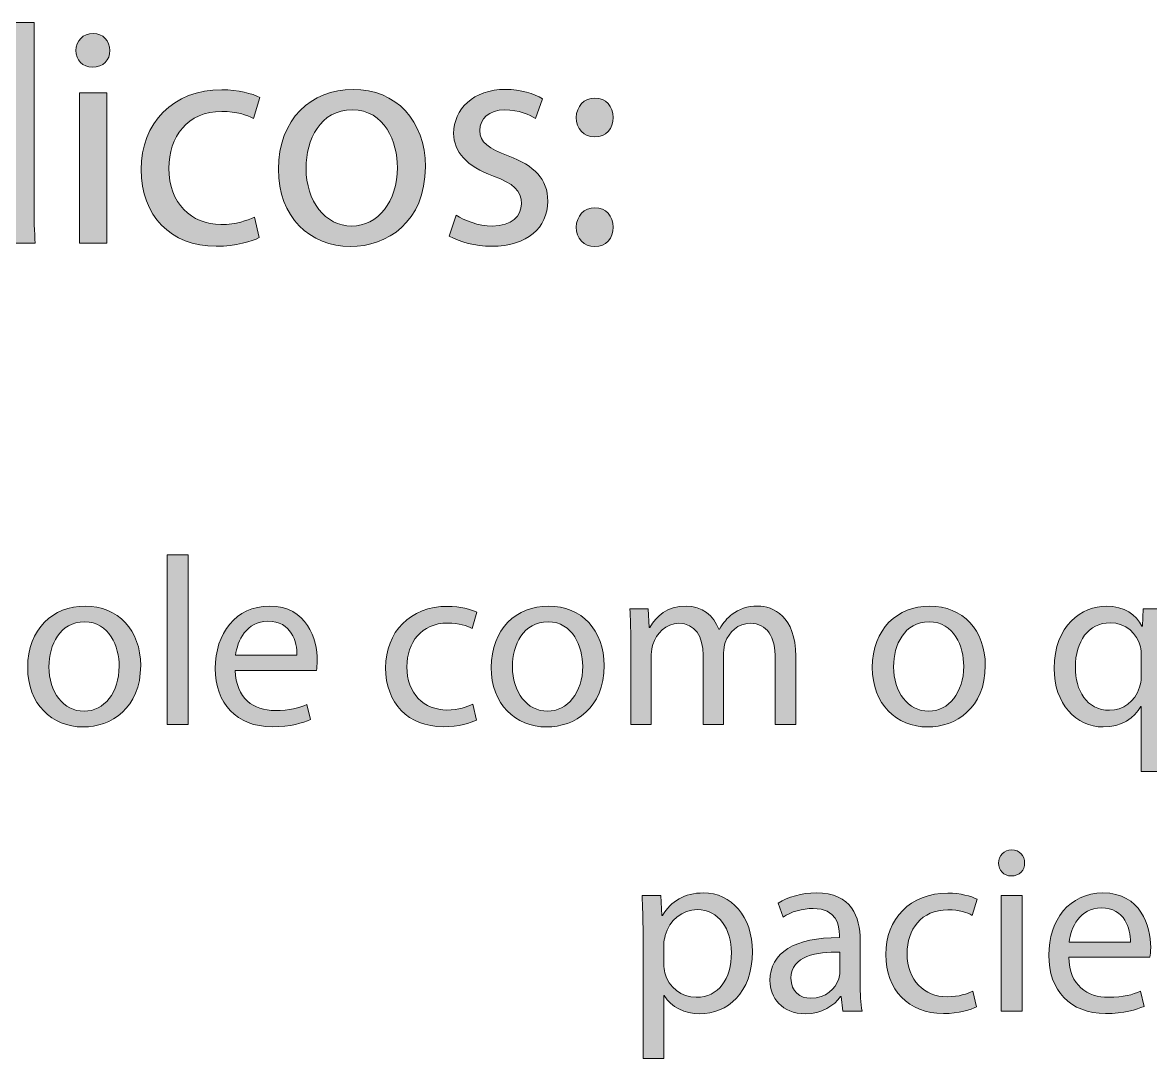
# Model space of a CAD drawing. Header units: inches. Extents: x -507 to 1392, y -754 to 68.
# Drawn here: x 656.81 to 704.02, y -61.4 to -18.05 of the extents above; entities that cross this region are included whole.
import ezdxf

# ---------------------------------------------------------------- set-up
doc = ezdxf.new("R2010")
doc.units = ezdxf.units.IN
doc.header["$MEASUREMENT"] = 0
doc.layers.add('back', color=7, linetype='Continuous')

# ---------------------------------------------------------------- blocks, each defined once
blk = doc.blocks.new('block 50')
at = {"layer": 'back', "true_color": 0x231f20}
h = blk.add_hatch(color=250, dxfattribs=at)
h.dxf.hatch_style = 2
edge = h.paths.add_edge_path()
edge.add_spline(control_points=[(657.29, -18.053), (657.29, -18.053), (657.29, -25.658), (657.29, -25.658), (657.29, -26.217), (657.304, -26.854), (657.343, -27.283), (657.343, -27.283), (656.315, -27.283), (656.315, -27.283), (656.315, -27.283), (656.264, -26.191), (656.264, -26.191), (656.264, -26.191), (656.237, -26.191), (656.237, -26.191), (655.887, -26.893), (655.119, -27.426), (654.093, -27.426), (652.571, -27.426), (651.401, -26.139), (651.401, -24.228), (651.389, -22.135), (652.688, -20.848), (654.223, -20.848), (655.185, -20.848), (655.834, -21.303), (656.12, -21.81), (656.12, -21.81), (656.146, -21.81), (656.146, -21.81), (656.146, -21.81), (656.146, -18.053), (656.146, -18.053), (656.146, -18.053), (657.29, -18.053), (657.29, -18.053)], knot_values=[0, 0, 0, 0, 1, 1, 1, 2, 2, 2, 3, 3, 3, 4, 4, 4, 5, 5, 5, 6, 6, 6, 7, 7, 7, 8, 8, 8, 9, 9, 9, 10, 10, 10, 11, 11, 11, 12, 12, 12, 12], degree=3, periodic=1)
edge = h.paths.add_edge_path()
edge.add_spline(control_points=[(656.146, -23.552), (656.146, -23.409), (656.134, -23.214), (656.095, -23.071), (655.926, -22.343), (655.302, -21.745), (654.443, -21.745), (653.261, -21.745), (652.559, -22.785), (652.559, -24.176), (652.559, -25.45), (653.183, -26.503), (654.417, -26.503), (655.185, -26.503), (655.887, -25.996), (656.095, -25.138), (656.134, -24.982), (656.146, -24.826), (656.146, -24.644), (656.146, -24.644), (656.146, -23.552), (656.146, -23.552)], knot_values=[0, 0, 0, 0, 1, 1, 1, 2, 2, 2, 3, 3, 3, 4, 4, 4, 5, 5, 5, 6, 6, 6, 7, 7, 7, 7], degree=3, periodic=1)
h = blk.add_hatch(color=250, dxfattribs=at)
h.dxf.hatch_style = 2
edge = h.paths.add_edge_path()
edge.add_spline(control_points=[(660.462, -19.223), (660.476, -19.613), (660.189, -19.925), (659.734, -19.925), (659.331, -19.925), (659.045, -19.613), (659.045, -19.223), (659.045, -18.82), (659.345, -18.508), (659.761, -18.508), (660.189, -18.508), (660.462, -18.82), (660.462, -19.223)], knot_values=[0, 0, 0, 0, 1, 1, 1, 2, 2, 2, 3, 3, 3, 4, 4, 4, 4], degree=3, periodic=1)
h.paths.add_polyline_path([(659.188, -27.283), (659.188, -20.991), (660.332, -20.991), (660.332, -27.283)])
h = blk.add_hatch(color=250, dxfattribs=at)
h.dxf.hatch_style = 2
edge = h.paths.add_edge_path()
edge.add_spline(control_points=[(666.715, -27.049), (666.415, -27.205), (665.752, -27.413), (664.907, -27.413), (663.01, -27.413), (661.774, -26.126), (661.774, -24.202), (661.774, -22.265), (663.101, -20.861), (665.154, -20.861), (665.83, -20.861), (666.429, -21.03), (666.74, -21.186), (666.74, -21.186), (666.48, -22.07), (666.48, -22.07), (666.207, -21.914), (665.778, -21.771), (665.154, -21.771), (663.711, -21.771), (662.932, -22.837), (662.932, -24.15), (662.932, -25.606), (663.867, -26.503), (665.115, -26.503), (665.766, -26.503), (666.194, -26.334), (666.52, -26.191), (666.52, -26.191), (666.715, -27.049), (666.715, -27.049)], knot_values=[0, 0, 0, 0, 1, 1, 1, 2, 2, 2, 3, 3, 3, 4, 4, 4, 5, 5, 5, 6, 6, 6, 7, 7, 7, 8, 8, 8, 9, 9, 9, 10, 10, 10, 10], degree=3, periodic=1)
h = blk.add_hatch(color=250, dxfattribs=at)
h.dxf.hatch_style = 2
edge = h.paths.add_edge_path()
edge.add_spline(control_points=[(673.67, -24.085), (673.67, -26.412), (672.058, -27.426), (670.536, -27.426), (668.833, -27.426), (667.521, -26.178), (667.521, -24.189), (667.521, -22.083), (668.898, -20.848), (670.641, -20.848), (672.447, -20.848), (673.67, -22.161), (673.67, -24.085)], knot_values=[0, 0, 0, 0, 1, 1, 1, 2, 2, 2, 3, 3, 3, 4, 4, 4, 4], degree=3, periodic=1)
edge = h.paths.add_edge_path()
edge.add_spline(control_points=[(668.678, -24.15), (668.678, -25.528), (669.471, -26.568), (670.589, -26.568), (671.681, -26.568), (672.5, -25.541), (672.5, -24.124), (672.5, -23.058), (671.967, -21.706), (670.614, -21.706), (669.263, -21.706), (668.678, -22.954), (668.678, -24.15)], knot_values=[0, 0, 0, 0, 1, 1, 1, 2, 2, 2, 3, 3, 3, 4, 4, 4, 4], degree=3, periodic=1)
h = blk.add_hatch(color=250, dxfattribs=at)
h.dxf.hatch_style = 2
edge = h.paths.add_edge_path()
edge.add_spline(control_points=[(674.957, -26.113), (675.295, -26.334), (675.894, -26.568), (676.465, -26.568), (677.297, -26.568), (677.688, -26.152), (677.688, -25.632), (677.688, -25.086), (677.362, -24.787), (676.518, -24.475), (675.386, -24.072), (674.854, -23.448), (674.854, -22.694), (674.854, -21.68), (675.672, -20.848), (677.024, -20.848), (677.661, -20.848), (678.221, -21.03), (678.571, -21.238), (678.571, -21.238), (678.285, -22.07), (678.285, -22.07), (678.038, -21.914), (677.583, -21.706), (676.998, -21.706), (676.322, -21.706), (675.945, -22.096), (675.945, -22.564), (675.945, -23.084), (676.322, -23.318), (677.142, -23.63), (678.233, -24.046), (678.792, -24.592), (678.792, -25.528), (678.792, -26.633), (677.935, -27.413), (676.439, -27.413), (675.75, -27.413), (675.113, -27.244), (674.671, -26.984), (674.671, -26.984), (674.957, -26.113), (674.957, -26.113)], knot_values=[0, 0, 0, 0, 1, 1, 1, 2, 2, 2, 3, 3, 3, 4, 4, 4, 5, 5, 5, 6, 6, 6, 7, 7, 7, 8, 8, 8, 9, 9, 9, 10, 10, 10, 11, 11, 11, 12, 12, 12, 13, 13, 13, 14, 14, 14, 14], degree=3, periodic=1)
h = blk.add_hatch(color=250, dxfattribs=at)
h.dxf.hatch_style = 2
edge = h.paths.add_edge_path()
edge.add_spline(control_points=[(679.987, -22.031), (679.987, -21.55), (680.312, -21.212), (680.768, -21.212), (681.223, -21.212), (681.521, -21.55), (681.534, -22.031), (681.534, -22.486), (681.235, -22.837), (680.755, -22.837), (680.3, -22.837), (679.987, -22.486), (679.987, -22.031)], knot_values=[0, 0, 0, 0, 1, 1, 1, 2, 2, 2, 3, 3, 3, 4, 4, 4, 4], degree=3, periodic=1)
edge = h.paths.add_edge_path()
edge.add_spline(control_points=[(679.987, -26.62), (679.987, -26.139), (680.312, -25.801), (680.768, -25.801), (681.223, -25.801), (681.521, -26.139), (681.534, -26.62), (681.534, -27.075), (681.235, -27.426), (680.755, -27.426), (680.3, -27.426), (679.987, -27.075), (679.987, -26.62)], knot_values=[0, 0, 0, 0, 1, 1, 1, 2, 2, 2, 3, 3, 3, 4, 4, 4, 4], degree=3, periodic=1)
at = {"layer": 'back', "lineweight": 0}
blk.add_lwpolyline([(659.188, -27.283), (659.188, -20.991), (660.332, -20.991), (660.332, -27.283), (659.188, -27.283)], dxfattribs=at)
for points, knots in [([(657.29, -18.053), (657.29, -18.053), (657.29, -25.658), (657.29, -25.658), (657.29, -26.217), (657.304, -26.854), (657.343, -27.283), (657.343, -27.283), (656.315, -27.283), (656.315, -27.283), (656.315, -27.283), (656.264, -26.191), (656.264, -26.191), (656.264, -26.191), (656.237, -26.191), (656.237, -26.191), (655.887, -26.893), (655.119, -27.426), (654.093, -27.426), (652.571, -27.426), (651.401, -26.139), (651.401, -24.228), (651.389, -22.135), (652.688, -20.848), (654.223, -20.848), (655.185, -20.848), (655.834, -21.303), (656.12, -21.81), (656.12, -21.81), (656.146, -21.81), (656.146, -21.81), (656.146, -21.81), (656.146, -18.053), (656.146, -18.053), (656.146, -18.053), (657.29, -18.053), (657.29, -18.053)], [0, 0, 0, 0, 1, 1, 1, 2, 2, 2, 3, 3, 3, 4, 4, 4, 5, 5, 5, 6, 6, 6, 7, 7, 7, 8, 8, 8, 9, 9, 9, 10, 10, 10, 11, 11, 11, 12, 12, 12, 12]), ([(660.462, -19.223), (660.476, -19.613), (660.189, -19.925), (659.734, -19.925), (659.331, -19.925), (659.045, -19.613), (659.045, -19.223), (659.045, -18.82), (659.345, -18.508), (659.761, -18.508), (660.189, -18.508), (660.462, -18.82), (660.462, -19.223)], [0, 0, 0, 0, 1, 1, 1, 2, 2, 2, 3, 3, 3, 4, 4, 4, 4]), ([(666.715, -27.049), (666.415, -27.205), (665.752, -27.413), (664.907, -27.413), (663.01, -27.413), (661.774, -26.126), (661.774, -24.202), (661.774, -22.265), (663.101, -20.861), (665.154, -20.861), (665.83, -20.861), (666.429, -21.03), (666.74, -21.186), (666.74, -21.186), (666.48, -22.07), (666.48, -22.07), (666.207, -21.914), (665.778, -21.771), (665.154, -21.771), (663.711, -21.771), (662.932, -22.837), (662.932, -24.15), (662.932, -25.606), (663.867, -26.503), (665.115, -26.503), (665.766, -26.503), (666.194, -26.334), (666.52, -26.191), (666.52, -26.191), (666.715, -27.049), (666.715, -27.049)], [0, 0, 0, 0, 1, 1, 1, 2, 2, 2, 3, 3, 3, 4, 4, 4, 5, 5, 5, 6, 6, 6, 7, 7, 7, 8, 8, 8, 9, 9, 9, 10, 10, 10, 10]), ([(673.67, -24.085), (673.67, -26.412), (672.058, -27.426), (670.536, -27.426), (668.833, -27.426), (667.521, -26.178), (667.521, -24.189), (667.521, -22.083), (668.898, -20.848), (670.641, -20.848), (672.447, -20.848), (673.67, -22.161), (673.67, -24.085)], [0, 0, 0, 0, 1, 1, 1, 2, 2, 2, 3, 3, 3, 4, 4, 4, 4]), ([(674.957, -26.113), (675.295, -26.334), (675.894, -26.568), (676.465, -26.568), (677.297, -26.568), (677.688, -26.152), (677.688, -25.632), (677.688, -25.086), (677.362, -24.787), (676.518, -24.475), (675.386, -24.072), (674.854, -23.448), (674.854, -22.694), (674.854, -21.68), (675.672, -20.848), (677.024, -20.848), (677.661, -20.848), (678.221, -21.03), (678.571, -21.238), (678.571, -21.238), (678.285, -22.07), (678.285, -22.07), (678.038, -21.914), (677.583, -21.706), (676.998, -21.706), (676.322, -21.706), (675.945, -22.096), (675.945, -22.564), (675.945, -23.084), (676.322, -23.318), (677.142, -23.63), (678.233, -24.046), (678.792, -24.592), (678.792, -25.528), (678.792, -26.633), (677.935, -27.413), (676.439, -27.413), (675.75, -27.413), (675.113, -27.244), (674.671, -26.984), (674.671, -26.984), (674.957, -26.113), (674.957, -26.113)], [0, 0, 0, 0, 1, 1, 1, 2, 2, 2, 3, 3, 3, 4, 4, 4, 5, 5, 5, 6, 6, 6, 7, 7, 7, 8, 8, 8, 9, 9, 9, 10, 10, 10, 11, 11, 11, 12, 12, 12, 13, 13, 13, 14, 14, 14, 14]), ([(679.987, -22.031), (679.987, -21.55), (680.312, -21.212), (680.768, -21.212), (681.223, -21.212), (681.521, -21.55), (681.534, -22.031), (681.534, -22.486), (681.235, -22.837), (680.755, -22.837), (680.3, -22.837), (679.987, -22.486), (679.987, -22.031)], [0, 0, 0, 0, 1, 1, 1, 2, 2, 2, 3, 3, 3, 4, 4, 4, 4]), ([(668.678, -24.15), (668.678, -25.528), (669.471, -26.568), (670.589, -26.568), (671.681, -26.568), (672.5, -25.541), (672.5, -24.124), (672.5, -23.058), (671.967, -21.706), (670.614, -21.706), (669.263, -21.706), (668.678, -22.954), (668.678, -24.15)], [0, 0, 0, 0, 1, 1, 1, 2, 2, 2, 3, 3, 3, 4, 4, 4, 4]), ([(679.987, -26.62), (679.987, -26.139), (680.312, -25.801), (680.768, -25.801), (681.223, -25.801), (681.521, -26.139), (681.534, -26.62), (681.534, -27.075), (681.235, -27.426), (680.755, -27.426), (680.3, -27.426), (679.987, -27.075), (679.987, -26.62)], [0, 0, 0, 0, 1, 1, 1, 2, 2, 2, 3, 3, 3, 4, 4, 4, 4])]:
    blk.add_open_spline(points, degree=3, knots=knots, dxfattribs=at)
blk = doc.blocks.new('block 190')
at = {"layer": 'back', "true_color": 0x231f20}
h = blk.add_hatch(color=250, dxfattribs=at)
h.dxf.hatch_style = 2
h.paths.add_polyline_path([(662.865, -40.321), (663.745, -40.321), (663.745, -47.417), (662.865, -47.417)])
h = blk.add_hatch(color=250, dxfattribs=at)
h.dxf.hatch_style = 2
edge = h.paths.add_edge_path()
edge.add_spline(control_points=[(661.754, -44.958), (661.754, -46.748), (660.514, -47.527), (659.345, -47.527), (658.035, -47.527), (657.026, -46.567), (657.026, -45.038), (657.026, -43.419), (658.086, -42.47), (659.425, -42.47), (660.813, -42.47), (661.754, -43.479), (661.754, -44.958)], knot_values=[0, 0, 0, 0, 1, 1, 1, 2, 2, 2, 3, 3, 3, 4, 4, 4, 4], degree=3, periodic=1)
edge = h.paths.add_edge_path()
edge.add_spline(control_points=[(657.916, -45.008), (657.916, -46.068), (658.525, -46.867), (659.385, -46.867), (660.225, -46.867), (660.854, -46.078), (660.854, -44.988), (660.854, -44.169), (660.444, -43.129), (659.404, -43.129), (658.365, -43.129), (657.916, -44.089), (657.916, -45.008)], knot_values=[0, 0, 0, 0, 1, 1, 1, 2, 2, 2, 3, 3, 3, 4, 4, 4, 4], degree=3, periodic=1)
h = blk.add_hatch(color=250, dxfattribs=at)
h.dxf.hatch_style = 2
edge = h.paths.add_edge_path()
edge.add_spline(control_points=[(665.715, -45.158), (665.735, -46.348), (666.495, -46.837), (667.374, -46.837), (668.004, -46.837), (668.384, -46.728), (668.714, -46.587), (668.714, -46.587), (668.863, -47.217), (668.863, -47.217), (668.554, -47.357), (668.023, -47.517), (667.254, -47.517), (665.766, -47.517), (664.876, -46.538), (664.876, -45.078), (664.876, -43.619), (665.735, -42.47), (667.145, -42.47), (668.724, -42.47), (669.144, -43.859), (669.144, -44.749), (669.144, -44.928), (669.123, -45.068), (669.113, -45.158), (669.113, -45.158), (665.715, -45.158), (665.715, -45.158)], knot_values=[0, 0, 0, 0, 1, 1, 1, 2, 2, 2, 3, 3, 3, 4, 4, 4, 5, 5, 5, 6, 6, 6, 7, 7, 7, 8, 8, 8, 9, 9, 9, 9], degree=3, periodic=1)
edge = h.paths.add_edge_path()
edge.add_spline(control_points=[(668.294, -44.529), (668.304, -43.969), (668.063, -43.1), (667.074, -43.1), (666.185, -43.1), (665.795, -43.919), (665.726, -44.529), (665.726, -44.529), (668.294, -44.529), (668.294, -44.529)], knot_values=[0, 0, 0, 0, 1, 1, 1, 2, 2, 2, 3, 3, 3, 3], degree=3, periodic=1)
h = blk.add_hatch(color=250, dxfattribs=at)
h.dxf.hatch_style = 2
edge = h.paths.add_edge_path()
edge.add_spline(control_points=[(675.804, -47.237), (675.573, -47.357), (675.063, -47.517), (674.414, -47.517), (672.955, -47.517), (672.006, -46.527), (672.006, -45.048), (672.006, -43.559), (673.025, -42.479), (674.604, -42.479), (675.124, -42.479), (675.584, -42.61), (675.823, -42.729), (675.823, -42.729), (675.624, -43.409), (675.624, -43.409), (675.414, -43.289), (675.084, -43.179), (674.604, -43.179), (673.495, -43.179), (672.896, -43.999), (672.896, -45.008), (672.896, -46.128), (673.614, -46.817), (674.574, -46.817), (675.074, -46.817), (675.403, -46.688), (675.653, -46.578), (675.653, -46.578), (675.804, -47.237), (675.804, -47.237)], knot_values=[0, 0, 0, 0, 1, 1, 1, 2, 2, 2, 3, 3, 3, 4, 4, 4, 5, 5, 5, 6, 6, 6, 7, 7, 7, 8, 8, 8, 9, 9, 9, 10, 10, 10, 10], degree=3, periodic=1)
h = blk.add_hatch(color=250, dxfattribs=at)
h.dxf.hatch_style = 2
edge = h.paths.add_edge_path()
edge.add_spline(control_points=[(681.153, -44.958), (681.153, -46.748), (679.914, -47.527), (678.745, -47.527), (677.436, -47.527), (676.426, -46.567), (676.426, -45.038), (676.426, -43.419), (677.485, -42.47), (678.824, -42.47), (680.214, -42.47), (681.153, -43.479), (681.153, -44.958)], knot_values=[0, 0, 0, 0, 1, 1, 1, 2, 2, 2, 3, 3, 3, 4, 4, 4, 4], degree=3, periodic=1)
edge = h.paths.add_edge_path()
edge.add_spline(control_points=[(677.315, -45.008), (677.315, -46.068), (677.925, -46.867), (678.784, -46.867), (679.624, -46.867), (680.254, -46.078), (680.254, -44.988), (680.254, -44.169), (679.844, -43.129), (678.805, -43.129), (677.766, -43.129), (677.315, -44.089), (677.315, -45.008)], knot_values=[0, 0, 0, 0, 1, 1, 1, 2, 2, 2, 3, 3, 3, 4, 4, 4, 4], degree=3, periodic=1)
h = blk.add_hatch(color=250, dxfattribs=at)
h.dxf.hatch_style = 2
edge = h.paths.add_edge_path()
edge.add_spline(control_points=[(682.266, -43.889), (682.266, -43.389), (682.256, -42.979), (682.226, -42.58), (682.226, -42.58), (682.995, -42.58), (682.995, -42.58), (682.995, -42.58), (683.035, -43.359), (683.035, -43.359), (683.035, -43.359), (683.065, -43.359), (683.065, -43.359), (683.335, -42.899), (683.784, -42.47), (684.584, -42.47), (685.244, -42.47), (685.743, -42.87), (685.953, -43.439), (685.953, -43.439), (685.974, -43.439), (685.974, -43.439), (686.123, -43.169), (686.313, -42.959), (686.513, -42.81), (686.803, -42.59), (687.123, -42.47), (687.583, -42.47), (688.223, -42.47), (689.172, -42.89), (689.172, -44.568), (689.172, -44.568), (689.172, -47.417), (689.172, -47.417), (689.172, -47.417), (688.312, -47.417), (688.312, -47.417), (688.312, -47.417), (688.312, -44.679), (688.312, -44.679), (688.312, -43.749), (687.973, -43.189), (687.263, -43.189), (686.763, -43.189), (686.373, -43.559), (686.224, -43.989), (686.184, -44.109), (686.153, -44.269), (686.153, -44.429), (686.153, -44.429), (686.153, -47.417), (686.153, -47.417), (686.153, -47.417), (685.294, -47.417), (685.294, -47.417), (685.294, -47.417), (685.294, -44.519), (685.294, -44.519), (685.294, -43.749), (684.954, -43.189), (684.284, -43.189), (683.734, -43.189), (683.335, -43.629), (683.195, -44.069), (683.145, -44.199), (683.125, -44.349), (683.125, -44.499), (683.125, -44.499), (683.125, -47.417), (683.125, -47.417), (683.125, -47.417), (682.266, -47.417), (682.266, -47.417), (682.266, -47.417), (682.266, -43.889), (682.266, -43.889)], knot_values=[0, 0, 0, 0, 1, 1, 1, 2, 2, 2, 3, 3, 3, 4, 4, 4, 5, 5, 5, 6, 6, 6, 7, 7, 7, 8, 8, 8, 9, 9, 9, 10, 10, 10, 11, 11, 11, 12, 12, 12, 13, 13, 13, 14, 14, 14, 15, 15, 15, 16, 16, 16, 17, 17, 17, 18, 18, 18, 19, 19, 19, 20, 20, 20, 21, 21, 21, 22, 22, 22, 23, 23, 23, 24, 24, 24, 25, 25, 25, 25], degree=3, periodic=1)
h = blk.add_hatch(color=250, dxfattribs=at)
h.dxf.hatch_style = 2
edge = h.paths.add_edge_path()
edge.add_spline(control_points=[(697.104, -44.958), (697.104, -46.748), (695.863, -47.527), (694.694, -47.527), (693.385, -47.527), (692.376, -46.567), (692.376, -45.038), (692.376, -43.419), (693.436, -42.47), (694.774, -42.47), (696.163, -42.47), (697.104, -43.479), (697.104, -44.958)], knot_values=[0, 0, 0, 0, 1, 1, 1, 2, 2, 2, 3, 3, 3, 4, 4, 4, 4], degree=3, periodic=1)
edge = h.paths.add_edge_path()
edge.add_spline(control_points=[(693.266, -45.008), (693.266, -46.068), (693.875, -46.867), (694.734, -46.867), (695.574, -46.867), (696.203, -46.078), (696.203, -44.988), (696.203, -44.169), (695.794, -43.129), (694.754, -43.129), (693.715, -43.129), (693.266, -44.089), (693.266, -45.008)], knot_values=[0, 0, 0, 0, 1, 1, 1, 2, 2, 2, 3, 3, 3, 4, 4, 4, 4], degree=3, periodic=1)
h = blk.add_hatch(color=250, dxfattribs=at)
h.dxf.hatch_style = 2
edge = h.paths.add_edge_path()
edge.add_spline(control_points=[(703.634, -46.667), (703.634, -46.667), (703.613, -46.667), (703.613, -46.667), (703.354, -47.147), (702.813, -47.527), (702.034, -47.527), (700.905, -47.527), (699.985, -46.547), (699.985, -45.078), (699.985, -43.269), (701.155, -42.47), (702.174, -42.47), (702.924, -42.47), (703.424, -42.839), (703.663, -43.309), (703.663, -43.309), (703.684, -43.309), (703.684, -43.309), (703.684, -43.309), (703.714, -42.58), (703.714, -42.58), (703.714, -42.58), (704.543, -42.58), (704.543, -42.58), (704.523, -42.989), (704.513, -43.409), (704.513, -43.909), (704.513, -43.909), (704.513, -49.396), (704.513, -49.396), (704.513, -49.396), (703.634, -49.396), (703.634, -49.396), (703.634, -49.396), (703.634, -46.667), (703.634, -46.667)], knot_values=[0, 0, 0, 0, 1, 1, 1, 2, 2, 2, 3, 3, 3, 4, 4, 4, 5, 5, 5, 6, 6, 6, 7, 7, 7, 8, 8, 8, 9, 9, 9, 10, 10, 10, 11, 11, 11, 12, 12, 12, 12], degree=3, periodic=1)
edge = h.paths.add_edge_path()
edge.add_spline(control_points=[(703.634, -44.539), (703.634, -44.418), (703.623, -44.279), (703.594, -44.169), (703.464, -43.629), (702.994, -43.169), (702.334, -43.169), (701.425, -43.169), (700.875, -43.939), (700.875, -45.028), (700.875, -45.988), (701.335, -46.827), (702.305, -46.827), (702.874, -46.827), (703.363, -46.478), (703.563, -45.868), (703.604, -45.748), (703.634, -45.578), (703.634, -45.448), (703.634, -45.448), (703.634, -44.539), (703.634, -44.539)], knot_values=[0, 0, 0, 0, 1, 1, 1, 2, 2, 2, 3, 3, 3, 4, 4, 4, 5, 5, 5, 6, 6, 6, 7, 7, 7, 7], degree=3, periodic=1)
h = blk.add_hatch(color=250, dxfattribs=at)
h.dxf.hatch_style = 2
edge = h.paths.add_edge_path()
edge.add_spline(control_points=[(698.75, -53.22), (698.76, -53.52), (698.54, -53.76), (698.19, -53.76), (697.88, -53.76), (697.66, -53.52), (697.66, -53.22), (697.66, -52.911), (697.891, -52.671), (698.21, -52.671), (698.54, -52.671), (698.75, -52.911), (698.75, -53.22)], knot_values=[0, 0, 0, 0, 1, 1, 1, 2, 2, 2, 3, 3, 3, 4, 4, 4, 4], degree=3, periodic=1)
h.paths.add_polyline_path([(697.771, -59.417), (697.771, -54.58), (698.649, -54.58), (698.649, -59.417)])
h = blk.add_hatch(color=250, dxfattribs=at)
h.dxf.hatch_style = 2
edge = h.paths.add_edge_path()
edge.add_spline(control_points=[(682.78, -56.159), (682.78, -55.539), (682.761, -55.04), (682.74, -54.58), (682.74, -54.58), (683.53, -54.58), (683.53, -54.58), (683.53, -54.58), (683.57, -55.409), (683.57, -55.409), (683.57, -55.409), (683.59, -55.409), (683.59, -55.409), (683.95, -54.819), (684.52, -54.47), (685.31, -54.47), (686.479, -54.47), (687.358, -55.459), (687.358, -56.928), (687.358, -58.667), (686.299, -59.527), (685.159, -59.527), (684.52, -59.527), (683.96, -59.247), (683.67, -58.768), (683.67, -58.768), (683.65, -58.768), (683.65, -58.768), (683.65, -58.768), (683.65, -61.396), (683.65, -61.396), (683.65, -61.396), (682.78, -61.396), (682.78, -61.396), (682.78, -61.396), (682.78, -56.159), (682.78, -56.159)], knot_values=[0, 0, 0, 0, 1, 1, 1, 2, 2, 2, 3, 3, 3, 4, 4, 4, 5, 5, 5, 6, 6, 6, 7, 7, 7, 8, 8, 8, 9, 9, 9, 10, 10, 10, 11, 11, 11, 12, 12, 12, 12], degree=3, periodic=1)
edge = h.paths.add_edge_path()
edge.add_spline(control_points=[(683.65, -57.448), (683.65, -57.578), (683.67, -57.698), (683.69, -57.808), (683.85, -58.417), (684.38, -58.837), (685.01, -58.837), (685.938, -58.837), (686.479, -58.078), (686.479, -56.968), (686.479, -55.999), (685.969, -55.169), (685.039, -55.169), (684.439, -55.169), (683.88, -55.599), (683.71, -56.259), (683.68, -56.369), (683.65, -56.499), (683.65, -56.619), (683.65, -56.619), (683.65, -57.448), (683.65, -57.448)], knot_values=[0, 0, 0, 0, 1, 1, 1, 2, 2, 2, 3, 3, 3, 4, 4, 4, 5, 5, 5, 6, 6, 6, 7, 7, 7, 7], degree=3, periodic=1)
h = blk.add_hatch(color=250, dxfattribs=at)
h.dxf.hatch_style = 2
edge = h.paths.add_edge_path()
edge.add_spline(control_points=[(691.149, -59.417), (691.149, -59.417), (691.079, -58.807), (691.079, -58.807), (691.079, -58.807), (691.049, -58.807), (691.049, -58.807), (690.779, -59.187), (690.26, -59.527), (689.57, -59.527), (688.591, -59.527), (688.091, -58.837), (688.091, -58.138), (688.091, -56.968), (689.13, -56.329), (690.999, -56.339), (690.999, -56.339), (690.999, -56.239), (690.999, -56.239), (690.999, -55.839), (690.89, -55.119), (689.899, -55.119), (689.45, -55.119), (688.98, -55.259), (688.641, -55.479), (688.641, -55.479), (688.44, -54.899), (688.44, -54.899), (688.841, -54.64), (689.42, -54.47), (690.029, -54.47), (691.509, -54.47), (691.869, -55.479), (691.869, -56.449), (691.869, -56.449), (691.869, -58.258), (691.869, -58.258), (691.869, -58.677), (691.889, -59.087), (691.948, -59.417), (691.948, -59.417), (691.149, -59.417), (691.149, -59.417)], knot_values=[0, 0, 0, 0, 1, 1, 1, 2, 2, 2, 3, 3, 3, 4, 4, 4, 5, 5, 5, 6, 6, 6, 7, 7, 7, 8, 8, 8, 9, 9, 9, 10, 10, 10, 11, 11, 11, 12, 12, 12, 13, 13, 13, 14, 14, 14, 14], degree=3, periodic=1)
edge = h.paths.add_edge_path()
edge.add_spline(control_points=[(691.02, -56.948), (690.06, -56.928), (688.971, -57.098), (688.971, -58.038), (688.971, -58.607), (689.35, -58.877), (689.8, -58.877), (690.43, -58.877), (690.829, -58.478), (690.969, -58.068), (690.999, -57.978), (691.02, -57.878), (691.02, -57.788), (691.02, -57.788), (691.02, -56.948), (691.02, -56.948)], knot_values=[0, 0, 0, 0, 1, 1, 1, 2, 2, 2, 3, 3, 3, 4, 4, 4, 5, 5, 5, 5], degree=3, periodic=1)
h = blk.add_hatch(color=250, dxfattribs=at)
h.dxf.hatch_style = 2
edge = h.paths.add_edge_path()
edge.add_spline(control_points=[(696.738, -59.237), (696.509, -59.357), (695.999, -59.517), (695.35, -59.517), (693.89, -59.517), (692.94, -58.527), (692.94, -57.048), (692.94, -55.559), (693.96, -54.479), (695.539, -54.479), (696.059, -54.479), (696.519, -54.61), (696.759, -54.729), (696.759, -54.729), (696.559, -55.409), (696.559, -55.409), (696.349, -55.289), (696.019, -55.179), (695.539, -55.179), (694.43, -55.179), (693.83, -55.999), (693.83, -57.008), (693.83, -58.128), (694.55, -58.817), (695.509, -58.817), (696.009, -58.817), (696.339, -58.688), (696.589, -58.578), (696.589, -58.578), (696.738, -59.237), (696.738, -59.237)], knot_values=[0, 0, 0, 0, 1, 1, 1, 2, 2, 2, 3, 3, 3, 4, 4, 4, 5, 5, 5, 6, 6, 6, 7, 7, 7, 8, 8, 8, 9, 9, 9, 10, 10, 10, 10], degree=3, periodic=1)
h = blk.add_hatch(color=250, dxfattribs=at)
h.dxf.hatch_style = 2
edge = h.paths.add_edge_path()
edge.add_spline(control_points=[(700.6, -57.158), (700.62, -58.348), (701.38, -58.837), (702.259, -58.837), (702.889, -58.837), (703.269, -58.728), (703.599, -58.587), (703.599, -58.587), (703.748, -59.217), (703.748, -59.217), (703.438, -59.357), (702.908, -59.517), (702.139, -59.517), (700.65, -59.517), (699.761, -58.538), (699.761, -57.078), (699.761, -55.619), (700.62, -54.47), (702.029, -54.47), (703.608, -54.47), (704.028, -55.859), (704.028, -56.749), (704.028, -56.928), (704.008, -57.068), (703.998, -57.158), (703.998, -57.158), (700.6, -57.158), (700.6, -57.158)], knot_values=[0, 0, 0, 0, 1, 1, 1, 2, 2, 2, 3, 3, 3, 4, 4, 4, 5, 5, 5, 6, 6, 6, 7, 7, 7, 8, 8, 8, 9, 9, 9, 9], degree=3, periodic=1)
edge = h.paths.add_edge_path()
edge.add_spline(control_points=[(703.179, -56.529), (703.188, -55.969), (702.948, -55.1), (701.959, -55.1), (701.069, -55.1), (700.68, -55.919), (700.61, -56.529), (700.61, -56.529), (703.179, -56.529), (703.179, -56.529)], knot_values=[0, 0, 0, 0, 1, 1, 1, 2, 2, 2, 3, 3, 3, 3], degree=3, periodic=1)
at = {"layer": 'back', "lineweight": 0}
for points in [[(662.865, -40.321), (663.745, -40.321), (663.745, -47.417), (662.865, -47.417), (662.865, -40.321)], [(697.771, -59.417), (697.771, -54.58), (698.649, -54.58), (698.649, -59.417), (697.771, -59.417)]]:
    blk.add_lwpolyline(points, dxfattribs=at)
for points, knots in [([(661.754, -44.958), (661.754, -46.748), (660.514, -47.527), (659.345, -47.527), (658.035, -47.527), (657.026, -46.567), (657.026, -45.038), (657.026, -43.419), (658.086, -42.47), (659.425, -42.47), (660.813, -42.47), (661.754, -43.479), (661.754, -44.958)], [0, 0, 0, 0, 1, 1, 1, 2, 2, 2, 3, 3, 3, 4, 4, 4, 4]), ([(665.715, -45.158), (665.735, -46.348), (666.495, -46.837), (667.374, -46.837), (668.004, -46.837), (668.384, -46.728), (668.714, -46.587), (668.714, -46.587), (668.863, -47.217), (668.863, -47.217), (668.554, -47.357), (668.023, -47.517), (667.254, -47.517), (665.766, -47.517), (664.876, -46.538), (664.876, -45.078), (664.876, -43.619), (665.735, -42.47), (667.145, -42.47), (668.724, -42.47), (669.144, -43.859), (669.144, -44.749), (669.144, -44.928), (669.123, -45.068), (669.113, -45.158), (669.113, -45.158), (665.715, -45.158), (665.715, -45.158)], [0, 0, 0, 0, 1, 1, 1, 2, 2, 2, 3, 3, 3, 4, 4, 4, 5, 5, 5, 6, 6, 6, 7, 7, 7, 8, 8, 8, 9, 9, 9, 9]), ([(675.804, -47.237), (675.573, -47.357), (675.063, -47.517), (674.414, -47.517), (672.955, -47.517), (672.006, -46.527), (672.006, -45.048), (672.006, -43.559), (673.025, -42.479), (674.604, -42.479), (675.124, -42.479), (675.584, -42.61), (675.823, -42.729), (675.823, -42.729), (675.624, -43.409), (675.624, -43.409), (675.414, -43.289), (675.084, -43.179), (674.604, -43.179), (673.495, -43.179), (672.896, -43.999), (672.896, -45.008), (672.896, -46.128), (673.614, -46.817), (674.574, -46.817), (675.074, -46.817), (675.403, -46.688), (675.653, -46.578), (675.653, -46.578), (675.804, -47.237), (675.804, -47.237)], [0, 0, 0, 0, 1, 1, 1, 2, 2, 2, 3, 3, 3, 4, 4, 4, 5, 5, 5, 6, 6, 6, 7, 7, 7, 8, 8, 8, 9, 9, 9, 10, 10, 10, 10]), ([(681.153, -44.958), (681.153, -46.748), (679.914, -47.527), (678.745, -47.527), (677.436, -47.527), (676.426, -46.567), (676.426, -45.038), (676.426, -43.419), (677.485, -42.47), (678.824, -42.47), (680.214, -42.47), (681.153, -43.479), (681.153, -44.958)], [0, 0, 0, 0, 1, 1, 1, 2, 2, 2, 3, 3, 3, 4, 4, 4, 4]), ([(682.266, -43.889), (682.266, -43.389), (682.256, -42.979), (682.226, -42.58), (682.226, -42.58), (682.995, -42.58), (682.995, -42.58), (682.995, -42.58), (683.035, -43.359), (683.035, -43.359), (683.035, -43.359), (683.065, -43.359), (683.065, -43.359), (683.335, -42.899), (683.784, -42.47), (684.584, -42.47), (685.244, -42.47), (685.743, -42.87), (685.953, -43.439), (685.953, -43.439), (685.974, -43.439), (685.974, -43.439), (686.123, -43.169), (686.313, -42.959), (686.513, -42.81), (686.803, -42.59), (687.123, -42.47), (687.583, -42.47), (688.223, -42.47), (689.172, -42.89), (689.172, -44.568), (689.172, -44.568), (689.172, -47.417), (689.172, -47.417), (689.172, -47.417), (688.312, -47.417), (688.312, -47.417), (688.312, -47.417), (688.312, -44.679), (688.312, -44.679), (688.312, -43.749), (687.973, -43.189), (687.263, -43.189), (686.763, -43.189), (686.373, -43.559), (686.224, -43.989), (686.184, -44.109), (686.153, -44.269), (686.153, -44.429), (686.153, -44.429), (686.153, -47.417), (686.153, -47.417), (686.153, -47.417), (685.294, -47.417), (685.294, -47.417), (685.294, -47.417), (685.294, -44.519), (685.294, -44.519), (685.294, -43.749), (684.954, -43.189), (684.284, -43.189), (683.734, -43.189), (683.335, -43.629), (683.195, -44.069), (683.145, -44.199), (683.125, -44.349), (683.125, -44.499), (683.125, -44.499), (683.125, -47.417), (683.125, -47.417), (683.125, -47.417), (682.266, -47.417), (682.266, -47.417), (682.266, -47.417), (682.266, -43.889), (682.266, -43.889)], [0, 0, 0, 0, 1, 1, 1, 2, 2, 2, 3, 3, 3, 4, 4, 4, 5, 5, 5, 6, 6, 6, 7, 7, 7, 8, 8, 8, 9, 9, 9, 10, 10, 10, 11, 11, 11, 12, 12, 12, 13, 13, 13, 14, 14, 14, 15, 15, 15, 16, 16, 16, 17, 17, 17, 18, 18, 18, 19, 19, 19, 20, 20, 20, 21, 21, 21, 22, 22, 22, 23, 23, 23, 24, 24, 24, 25, 25, 25, 25]), ([(697.104, -44.958), (697.104, -46.748), (695.863, -47.527), (694.694, -47.527), (693.385, -47.527), (692.376, -46.567), (692.376, -45.038), (692.376, -43.419), (693.436, -42.47), (694.774, -42.47), (696.163, -42.47), (697.104, -43.479), (697.104, -44.958)], [0, 0, 0, 0, 1, 1, 1, 2, 2, 2, 3, 3, 3, 4, 4, 4, 4]), ([(703.634, -46.667), (703.634, -46.667), (703.613, -46.667), (703.613, -46.667), (703.354, -47.147), (702.813, -47.527), (702.034, -47.527), (700.905, -47.527), (699.985, -46.547), (699.985, -45.078), (699.985, -43.269), (701.155, -42.47), (702.174, -42.47), (702.924, -42.47), (703.424, -42.839), (703.663, -43.309), (703.663, -43.309), (703.684, -43.309), (703.684, -43.309), (703.684, -43.309), (703.714, -42.58), (703.714, -42.58), (703.714, -42.58), (704.543, -42.58), (704.543, -42.58), (704.523, -42.989), (704.513, -43.409), (704.513, -43.909), (704.513, -43.909), (704.513, -49.396), (704.513, -49.396), (704.513, -49.396), (703.634, -49.396), (703.634, -49.396), (703.634, -49.396), (703.634, -46.667), (703.634, -46.667)], [0, 0, 0, 0, 1, 1, 1, 2, 2, 2, 3, 3, 3, 4, 4, 4, 5, 5, 5, 6, 6, 6, 7, 7, 7, 8, 8, 8, 9, 9, 9, 10, 10, 10, 11, 11, 11, 12, 12, 12, 12]), ([(657.916, -45.008), (657.916, -46.068), (658.525, -46.867), (659.385, -46.867), (660.225, -46.867), (660.854, -46.078), (660.854, -44.988), (660.854, -44.169), (660.444, -43.129), (659.404, -43.129), (658.365, -43.129), (657.916, -44.089), (657.916, -45.008)], [0, 0, 0, 0, 1, 1, 1, 2, 2, 2, 3, 3, 3, 4, 4, 4, 4]), ([(668.294, -44.529), (668.304, -43.969), (668.063, -43.1), (667.074, -43.1), (666.185, -43.1), (665.795, -43.919), (665.726, -44.529), (665.726, -44.529), (668.294, -44.529), (668.294, -44.529)], [0, 0, 0, 0, 1, 1, 1, 2, 2, 2, 3, 3, 3, 3]), ([(677.315, -45.008), (677.315, -46.068), (677.925, -46.867), (678.784, -46.867), (679.624, -46.867), (680.254, -46.078), (680.254, -44.988), (680.254, -44.169), (679.844, -43.129), (678.805, -43.129), (677.766, -43.129), (677.315, -44.089), (677.315, -45.008)], [0, 0, 0, 0, 1, 1, 1, 2, 2, 2, 3, 3, 3, 4, 4, 4, 4]), ([(693.266, -45.008), (693.266, -46.068), (693.875, -46.867), (694.734, -46.867), (695.574, -46.867), (696.203, -46.078), (696.203, -44.988), (696.203, -44.169), (695.794, -43.129), (694.754, -43.129), (693.715, -43.129), (693.266, -44.089), (693.266, -45.008)], [0, 0, 0, 0, 1, 1, 1, 2, 2, 2, 3, 3, 3, 4, 4, 4, 4]), ([(703.634, -44.539), (703.634, -44.418), (703.623, -44.279), (703.594, -44.169), (703.464, -43.629), (702.994, -43.169), (702.334, -43.169), (701.425, -43.169), (700.875, -43.939), (700.875, -45.028), (700.875, -45.988), (701.335, -46.827), (702.305, -46.827), (702.874, -46.827), (703.363, -46.478), (703.563, -45.868), (703.604, -45.748), (703.634, -45.578), (703.634, -45.448), (703.634, -45.448), (703.634, -44.539), (703.634, -44.539)], [0, 0, 0, 0, 1, 1, 1, 2, 2, 2, 3, 3, 3, 4, 4, 4, 5, 5, 5, 6, 6, 6, 7, 7, 7, 7]), ([(698.75, -53.22), (698.76, -53.52), (698.54, -53.76), (698.19, -53.76), (697.88, -53.76), (697.66, -53.52), (697.66, -53.22), (697.66, -52.911), (697.891, -52.671), (698.21, -52.671), (698.54, -52.671), (698.75, -52.911), (698.75, -53.22)], [0, 0, 0, 0, 1, 1, 1, 2, 2, 2, 3, 3, 3, 4, 4, 4, 4]), ([(682.78, -56.159), (682.78, -55.539), (682.761, -55.04), (682.74, -54.58), (682.74, -54.58), (683.53, -54.58), (683.53, -54.58), (683.53, -54.58), (683.57, -55.409), (683.57, -55.409), (683.57, -55.409), (683.59, -55.409), (683.59, -55.409), (683.95, -54.819), (684.52, -54.47), (685.31, -54.47), (686.479, -54.47), (687.358, -55.459), (687.358, -56.928), (687.358, -58.667), (686.299, -59.527), (685.159, -59.527), (684.52, -59.527), (683.96, -59.247), (683.67, -58.768), (683.67, -58.768), (683.65, -58.768), (683.65, -58.768), (683.65, -58.768), (683.65, -61.396), (683.65, -61.396), (683.65, -61.396), (682.78, -61.396), (682.78, -61.396), (682.78, -61.396), (682.78, -56.159), (682.78, -56.159)], [0, 0, 0, 0, 1, 1, 1, 2, 2, 2, 3, 3, 3, 4, 4, 4, 5, 5, 5, 6, 6, 6, 7, 7, 7, 8, 8, 8, 9, 9, 9, 10, 10, 10, 11, 11, 11, 12, 12, 12, 12]), ([(691.149, -59.417), (691.149, -59.417), (691.079, -58.807), (691.079, -58.807), (691.079, -58.807), (691.049, -58.807), (691.049, -58.807), (690.779, -59.187), (690.26, -59.527), (689.57, -59.527), (688.591, -59.527), (688.091, -58.837), (688.091, -58.138), (688.091, -56.968), (689.13, -56.329), (690.999, -56.339), (690.999, -56.339), (690.999, -56.239), (690.999, -56.239), (690.999, -55.839), (690.89, -55.119), (689.899, -55.119), (689.45, -55.119), (688.98, -55.259), (688.641, -55.479), (688.641, -55.479), (688.44, -54.899), (688.44, -54.899), (688.841, -54.64), (689.42, -54.47), (690.029, -54.47), (691.509, -54.47), (691.869, -55.479), (691.869, -56.449), (691.869, -56.449), (691.869, -58.258), (691.869, -58.258), (691.869, -58.677), (691.889, -59.087), (691.948, -59.417), (691.948, -59.417), (691.149, -59.417), (691.149, -59.417)], [0, 0, 0, 0, 1, 1, 1, 2, 2, 2, 3, 3, 3, 4, 4, 4, 5, 5, 5, 6, 6, 6, 7, 7, 7, 8, 8, 8, 9, 9, 9, 10, 10, 10, 11, 11, 11, 12, 12, 12, 13, 13, 13, 14, 14, 14, 14]), ([(696.738, -59.237), (696.509, -59.357), (695.999, -59.517), (695.35, -59.517), (693.89, -59.517), (692.94, -58.527), (692.94, -57.048), (692.94, -55.559), (693.96, -54.479), (695.539, -54.479), (696.059, -54.479), (696.519, -54.61), (696.759, -54.729), (696.759, -54.729), (696.559, -55.409), (696.559, -55.409), (696.349, -55.289), (696.019, -55.179), (695.539, -55.179), (694.43, -55.179), (693.83, -55.999), (693.83, -57.008), (693.83, -58.128), (694.55, -58.817), (695.509, -58.817), (696.009, -58.817), (696.339, -58.688), (696.589, -58.578), (696.589, -58.578), (696.738, -59.237), (696.738, -59.237)], [0, 0, 0, 0, 1, 1, 1, 2, 2, 2, 3, 3, 3, 4, 4, 4, 5, 5, 5, 6, 6, 6, 7, 7, 7, 8, 8, 8, 9, 9, 9, 10, 10, 10, 10]), ([(700.6, -57.158), (700.62, -58.348), (701.38, -58.837), (702.259, -58.837), (702.889, -58.837), (703.269, -58.728), (703.599, -58.587), (703.599, -58.587), (703.748, -59.217), (703.748, -59.217), (703.438, -59.357), (702.908, -59.517), (702.139, -59.517), (700.65, -59.517), (699.761, -58.538), (699.761, -57.078), (699.761, -55.619), (700.62, -54.47), (702.029, -54.47), (703.608, -54.47), (704.028, -55.859), (704.028, -56.749), (704.028, -56.928), (704.008, -57.068), (703.998, -57.158), (703.998, -57.158), (700.6, -57.158), (700.6, -57.158)], [0, 0, 0, 0, 1, 1, 1, 2, 2, 2, 3, 3, 3, 4, 4, 4, 5, 5, 5, 6, 6, 6, 7, 7, 7, 8, 8, 8, 9, 9, 9, 9]), ([(683.65, -57.448), (683.65, -57.578), (683.67, -57.698), (683.69, -57.808), (683.85, -58.417), (684.38, -58.837), (685.01, -58.837), (685.938, -58.837), (686.479, -58.078), (686.479, -56.968), (686.479, -55.999), (685.969, -55.169), (685.039, -55.169), (684.439, -55.169), (683.88, -55.599), (683.71, -56.259), (683.68, -56.369), (683.65, -56.499), (683.65, -56.619), (683.65, -56.619), (683.65, -57.448), (683.65, -57.448)], [0, 0, 0, 0, 1, 1, 1, 2, 2, 2, 3, 3, 3, 4, 4, 4, 5, 5, 5, 6, 6, 6, 7, 7, 7, 7]), ([(703.179, -56.529), (703.188, -55.969), (702.948, -55.1), (701.959, -55.1), (701.069, -55.1), (700.68, -55.919), (700.61, -56.529), (700.61, -56.529), (703.179, -56.529), (703.179, -56.529)], [0, 0, 0, 0, 1, 1, 1, 2, 2, 2, 3, 3, 3, 3]), ([(691.02, -56.948), (690.06, -56.928), (688.971, -57.098), (688.971, -58.038), (688.971, -58.607), (689.35, -58.877), (689.8, -58.877), (690.43, -58.877), (690.829, -58.478), (690.969, -58.068), (690.999, -57.978), (691.02, -57.878), (691.02, -57.788), (691.02, -57.788), (691.02, -56.948), (691.02, -56.948)], [0, 0, 0, 0, 1, 1, 1, 2, 2, 2, 3, 3, 3, 4, 4, 4, 5, 5, 5, 5])]:
    blk.add_open_spline(points, degree=3, knots=knots, dxfattribs=at)

msp = doc.modelspace()

# ---------------------------------------------------------------- block references
at = {"layer": 'back'}
for name in ['block 50', 'block 190']:
    msp.add_blockref(name, (0, 0), dxfattribs=at)

doc.saveas('drawing.dxf')
